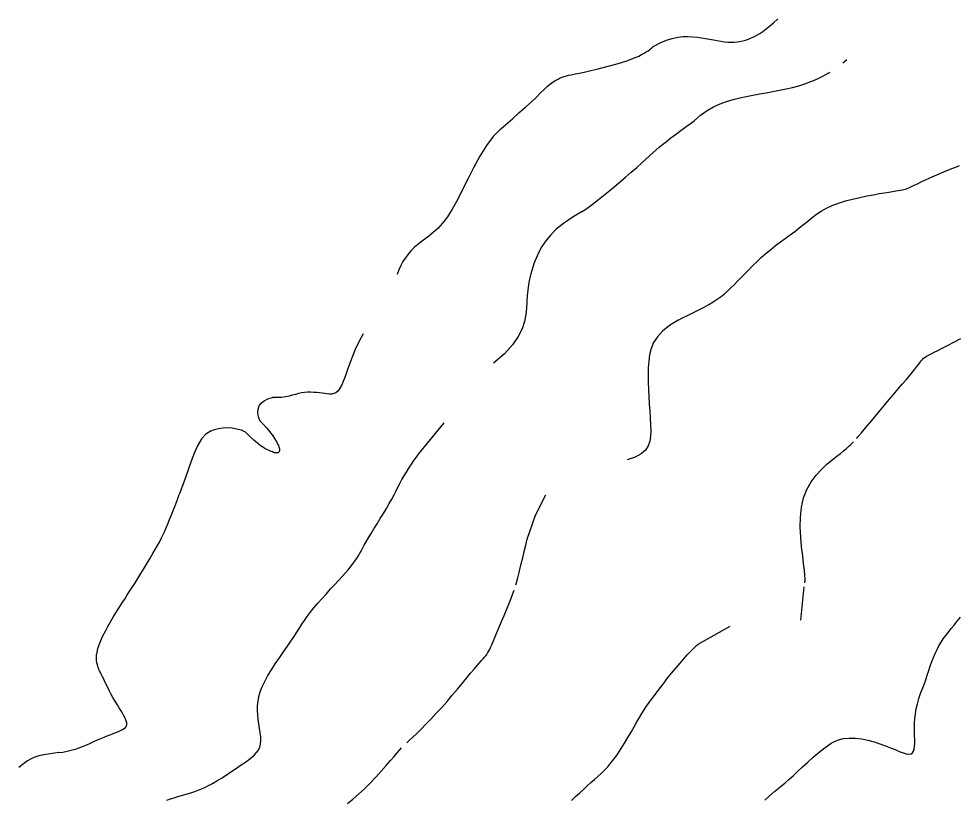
# Model space of a CAD drawing. Header units: millimetres. Extents: x 2235526 to 2245569, y 371981 to 382303.
# Drawn here: x 2242948.3 to 2243264.9, y 381855.8 to 382119.2 of the extents above; entities that cross this region are included whole.
import ezdxf

# ---------------------------------------------------------------- set-up
doc = ezdxf.new("R2010")
doc.units = ezdxf.units.MM
doc.linetypes.add('CONTI', pattern=[0])
for name, color, linetype, transparency in [('141', 10, 'CONTI', 0.7), ('143', 10, 'CONTI', 0.7), ('145', 10, 'CONTI', 0.7), ('147', 10, 'CONTI', 0.7), ('149', 10, 'CONTI', 0.7)]:
    doc.layers.add(name, color=color, linetype=linetype, transparency=transparency)

msp = doc.modelspace()

# ---------------------------------------------------------------- linework, layer by layer
at = {"layer": '141'}
for points in [[(2243162.3, 382109.81), (2243164.61, 382111.04), (2243166.75, 382111.95), (2243168.75, 382112.59), (2243170.62, 382112.99), (2243172.38, 382113.19), (2243174.04, 382113.23), (2243175.62, 382113.15), (2243177.13, 382112.99), (2243178.59, 382112.79), (2243180, 382112.55), (2243181.36, 382112.31), (2243182.67, 382112.06), (2243183.94, 382111.82), (2243185.16, 382111.62), (2243186.33, 382111.45), (2243187.46, 382111.34), (2243188.54, 382111.3), (2243189.59, 382111.32), (2243190.6, 382111.4), (2243191.59, 382111.55), (2243192.55, 382111.76), (2243193.5, 382112.02), (2243194.43, 382112.34), (2243195.37, 382112.72), (2243196.3, 382113.14), (2243197.26, 382113.64), (2243198.25, 382114.23), (2243199.29, 382114.93), (2243200.4, 382115.76), (2243201.6, 382116.74), (2243202.9, 382117.88), (2243204.31, 382119.21)], [(2243122.85, 382092.69), (2243124.24, 382094.16), (2243125.5, 382095.39), (2243126.64, 382096.41), (2243127.67, 382097.25), (2243128.6, 382097.92), (2243129.45, 382098.46), (2243130.22, 382098.88), (2243130.95, 382099.23), (2243131.63, 382099.51), (2243132.31, 382099.75), (2243133, 382099.96), (2243133.76, 382100.15), (2243134.6, 382100.33), (2243135.56, 382100.51), (2243136.68, 382100.72), (2243137.99, 382100.95)], [(2243110.85, 382082.09), (2243108.35, 382079.52), (2243106.02, 382076.4), (2243103.84, 382072.88), (2243101.79, 382069.14), (2243099.85, 382065.31), (2243098.01, 382061.57), (2243096.24, 382058.06), (2243094.52, 382054.94), (2243092.85, 382052.33), (2243091.22, 382050.19), (2243089.64, 382048.45), (2243088.12, 382047.03), (2243086.66, 382045.84), (2243085.28, 382044.81), (2243083.97, 382043.88), (2243082.74, 382042.95), (2243081.61, 382041.96), (2243080.56, 382040.9), (2243079.59, 382039.77), (2243078.7, 382038.56), (2243077.89, 382037.26), (2243077.15, 382035.89), (2243076.48, 382034.42), (2243075.87, 382032.87)], [(2243064.4, 382012.89), (2243062.99, 382010.19), (2243061.79, 382007.56), (2243060.75, 382005.04), (2243059.86, 382002.67), (2243059.09, 382000.48), (2243058.39, 381998.52), (2243057.75, 381996.82), (2243057.14, 381995.41), (2243056.52, 381994.33), (2243055.89, 381993.54), (2243055.25, 381993), (2243054.58, 381992.68), (2243053.88, 381992.53), (2243053.14, 381992.5), (2243052.36, 381992.57), (2243051.53, 381992.68), (2243050.65, 381992.81), (2243049.72, 381992.94), (2243048.75, 381993.04), (2243047.75, 381993.12), (2243046.73, 381993.16), (2243045.7, 381993.15), (2243044.67, 381993.08), (2243043.65, 381992.93), (2243042.63, 381992.71), (2243041.61, 381992.43), (2243040.55, 381992.12), (2243039.43, 381991.83), (2243038.23, 381991.58), (2243036.91, 381991.4), (2243035.46, 381991.33), (2243033.84, 381991.4)], [(2243029.67, 381983.38), (2243029.11, 381984.87), (2243028.88, 381986.23), (2243028.97, 381987.45), (2243029.38, 381988.55), (2243030.08, 381989.49), (2243031.06, 381990.29), (2243032.32, 381990.93), (2243033.84, 381991.4)], [(2243029.67, 381983.38), (2243030.82, 381982.22), (2243031.79, 381981.19), (2243032.59, 381980.28), (2243033.24, 381979.47), (2243033.78, 381978.75), (2243034.22, 381978.1), (2243034.59, 381977.52), (2243034.9, 381976.98), (2243035.18, 381976.48), (2243035.43, 381976), (2243035.65, 381975.57), (2243035.84, 381975.16), (2243035.99, 381974.78), (2243036.1, 381974.43), (2243036.19, 381974.12), (2243036.23, 381973.83), (2243036.24, 381973.57), (2243036.21, 381973.34), (2243036.14, 381973.15), (2243036.05, 381972.98), (2243035.92, 381972.84), (2243035.76, 381972.74), (2243035.57, 381972.68), (2243035.35, 381972.65), (2243035.1, 381972.65), (2243034.83, 381972.69), (2243034.52, 381972.76), (2243034.19, 381972.87), (2243033.81, 381973.01), (2243033.4, 381973.18), (2243032.95, 381973.37), (2243032.46, 381973.6), (2243031.91, 381973.86), (2243031.3, 381974.19), (2243030.59, 381974.62), (2243029.75, 381975.2), (2243028.76, 381975.97), (2243027.59, 381976.97), (2243026.2, 381978.23), (2243024.59, 381979.8)], [(2243013.15, 381980.18), (2243011.38, 381979.01), (2243009.93, 381977.39), (2243008.68, 381975.33), (2243007.56, 381972.84), (2243006.47, 381969.92), (2243005.31, 381966.59), (2243003.99, 381962.84), (2243002.42, 381958.68)], [(2243013.15, 381980.18), (2243014.29, 381980.63), (2243015.64, 381980.96), (2243017.12, 381981.15), (2243018.68, 381981.21), (2243020.27, 381981.11), (2243021.82, 381980.85), (2243023.28, 381980.42), (2243024.59, 381979.8)], [(2242961.73, 381871.57), (2242958.9, 381871.14), (2242956.71, 381870.78), (2242955, 381870.41), (2242953.63, 381869.99), (2242952.42, 381869.44), (2242951.23, 381868.72), (2242949.89, 381867.76), (2242948.25, 381866.5)]]:
    msp.add_lwpolyline(points, dxfattribs=at)
at = {"layer": '141', "elevation": 141}
for points in [[(2243137.99, 382100.95), (2243139.5, 382101.3), (2243141.29, 382101.72), (2243143.3, 382102.2), (2243145.42, 382102.73), (2243147.58, 382103.29), (2243149.68, 382103.86), (2243151.64, 382104.45), (2243153.39, 382105.02), (2243154.92, 382105.58), (2243156.26, 382106.12), (2243157.42, 382106.64), (2243158.41, 382107.13), (2243159.26, 382107.59), (2243159.97, 382108.01), (2243160.56, 382108.39), (2243161.04, 382108.72), (2243161.43, 382109.02), (2243161.74, 382109.27), (2243161.98, 382109.49), (2243162.16, 382109.67), (2243162.3, 382109.81)], [(2243110.85, 382082.09), (2243112.45, 382083.45), (2243114.8, 382085.49), (2243117.1, 382087.52), (2243119.28, 382089.46), (2243121.22, 382091.21), (2243122.85, 382092.69)], [(2242961.73, 381871.57), (2242961.8, 381871.57), (2242963.16, 381871.73), (2242964.55, 381871.98), (2242965.96, 381872.32), (2242967.34, 381872.73), (2242968.67, 381873.18), (2242969.96, 381873.68), (2242971.22, 381874.2), (2242972.43, 381874.73), (2242973.61, 381875.27), (2242974.77, 381875.79), (2242975.9, 381876.29), (2242977.01, 381876.75), (2242978.09, 381877.18), (2242979.12, 381877.58), (2242980.1, 381877.95), (2242981.02, 381878.31), (2242981.87, 381878.64), (2242982.63, 381878.97), (2242983.29, 381879.29), (2242983.84, 381879.63), (2242984.27, 381880), (2242984.57, 381880.43), (2242984.71, 381880.94), (2242984.7, 381881.56), (2242984.51, 381882.3), (2242984.14, 381883.18), (2242983.62, 381884.18), (2242982.98, 381885.28), (2242982.27, 381886.45), (2242981.51, 381887.67), (2242980.74, 381888.91), (2242980.01, 381890.15), (2242979.33, 381891.37), (2242978.72, 381892.54), (2242978.16, 381893.67), (2242977.66, 381894.72), (2242977.21, 381895.7), (2242976.8, 381896.59), (2242976.43, 381897.37), (2242976.1, 381898.04), (2242975.81, 381898.61), (2242975.54, 381899.13), (2242975.31, 381899.62), (2242975.1, 381900.11), (2242974.92, 381900.62), (2242974.76, 381901.19), (2242974.62, 381901.84), (2242974.52, 381902.58), (2242974.49, 381903.42), (2242974.53, 381904.37), (2242974.68, 381905.43), (2242974.96, 381906.62), (2242975.38, 381907.93), (2242975.95, 381909.38), (2242976.66, 381910.92), (2242977.46, 381912.52), (2242978.33, 381914.14), (2242979.23, 381915.72), (2242980.13, 381917.25), (2242980.99, 381918.66), (2242981.79, 381919.95), (2242982.54, 381921.13), (2242983.27, 381922.25), (2242983.99, 381923.37), (2242984.75, 381924.52), (2242985.55, 381925.75), (2242986.42, 381927.11), (2242987.38, 381928.63), (2242988.4, 381930.27), (2242989.47, 381931.99), (2242990.54, 381933.74), (2242991.58, 381935.47), (2242992.58, 381937.13), (2242993.5, 381938.69), (2242994.31, 381940.09), (2242995.03, 381941.38), (2242995.68, 381942.58), (2242996.28, 381943.74), (2242996.85, 381944.9), (2242997.41, 381946.09), (2242997.97, 381947.36), (2242998.56, 381948.74), (2242999.16, 381950.22), (2242999.79, 381951.8), (2243000.44, 381953.44), (2243001.09, 381955.15), (2243001.76, 381956.91), (2243002.42, 381958.68)]]:
    msp.add_lwpolyline(points, dxfattribs=at)
at = {"layer": '143'}
for points in [[(2243226.28, 382104.32), (2243227.67, 382105.47)], [(2243176.12, 382084.72), (2243178.32, 382086.64), (2243180.51, 382088.22), (2243182.7, 382089.5), (2243184.89, 382090.53), (2243187.09, 382091.34), (2243189.29, 382091.99), (2243191.5, 382092.52), (2243193.72, 382092.98), (2243195.97, 382093.41), (2243198.22, 382093.82), (2243200.47, 382094.23), (2243202.71, 382094.64), (2243204.94, 382095.08), (2243207.14, 382095.55), (2243209.31, 382096.06), (2243211.43, 382096.63), (2243213.5, 382097.27), (2243215.54, 382098), (2243217.55, 382098.84), (2243219.54, 382099.81), (2243221.54, 382100.94), (2243221.95, 382101.2)], [(2243138.38, 382054.12), (2243134.92, 382052.11), (2243132.02, 382050.12), (2243129.62, 382048.15), (2243127.65, 382046.19), (2243126.06, 382044.26), (2243124.77, 382042.36), (2243123.74, 382040.48), (2243122.88, 382038.62), (2243122.16, 382036.79), (2243121.55, 382034.98), (2243121.04, 382033.16), (2243120.62, 382031.33), (2243120.28, 382029.48), (2243120.02, 382027.59), (2243119.83, 382025.65), (2243119.68, 382023.64), (2243119.56, 382021.55), (2243119.35, 382019.37), (2243118.91, 382017.06), (2243118.1, 382014.61), (2243116.78, 382011.99), (2243114.83, 382009.18), (2243112.09, 382006.17), (2243108.43, 382002.92)]]:
    msp.add_lwpolyline(points, dxfattribs=at)
at = {"layer": '143', "elevation": 143}
for points in [[(2243138.38, 382054.12), (2243139.58, 382054.97), (2243141.7, 382056.51), (2243143.89, 382058.18), (2243146.13, 382059.96), (2243148.4, 382061.82), (2243150.64, 382063.71), (2243152.81, 382065.58), (2243154.86, 382067.38), (2243156.74, 382069.06), (2243158.42, 382070.56), (2243159.86, 382071.86), (2243161.11, 382073), (2243162.23, 382074.01), (2243163.29, 382074.94), (2243164.36, 382075.86), (2243165.5, 382076.81), (2243166.77, 382077.83), (2243168.23, 382078.97), (2243169.85, 382080.2), (2243171.59, 382081.49), (2243173.4, 382082.81), (2243175.25, 382084.12), (2243176.12, 382084.72)], [(2242998.18, 381855.45), (2242999.41, 381855.89), (2243000.66, 381856.3), (2243001.9, 381856.69), (2243003.13, 381857.06), (2243004.33, 381857.41), (2243005.49, 381857.76), (2243006.6, 381858.1), (2243007.69, 381858.45), (2243008.77, 381858.84), (2243009.87, 381859.28), (2243011.03, 381859.8), (2243012.26, 381860.41), (2243013.6, 381861.14), (2243015.07, 381861.99), (2243016.62, 381862.94), (2243018.23, 381863.96), (2243019.84, 381865.02), (2243021.43, 381866.09), (2243022.95, 381867.13), (2243024.36, 381868.11), (2243025.63, 381869.01), (2243026.74, 381869.86), (2243027.69, 381870.68), (2243028.48, 381871.51), (2243029.1, 381872.38), (2243029.55, 381873.33), (2243029.82, 381874.38), (2243029.91, 381875.56), (2243029.87, 381876.85), (2243029.72, 381878.24), (2243029.5, 381879.7), (2243029.27, 381881.21), (2243029.04, 381882.74), (2243028.87, 381884.27), (2243028.79, 381885.79), (2243028.81, 381887.31), (2243028.97, 381888.85), (2243029.27, 381890.42), (2243029.73, 381892.06), (2243030.38, 381893.77), (2243031.22, 381895.58), (2243032.28, 381897.5), (2243033.49, 381899.49), (2243034.81, 381901.52), (2243036.19, 381903.55), (2243037.56, 381905.52), (2243038.87, 381907.4), (2243040.07, 381909.15), (2243041.13, 381910.73), (2243042.06, 381912.19), (2243042.92, 381913.55), (2243043.76, 381914.85), (2243044.63, 381916.15), (2243045.56, 381917.48), (2243046.62, 381918.87), (2243047.83, 381920.36), (2243049.16, 381921.93), (2243050.57, 381923.54), (2243052.03, 381925.16), (2243053.48, 381926.75), (2243054.88, 381928.27), (2243056.19, 381929.7), (2243057.38, 381931), (2243058.44, 381932.19), (2243059.39, 381933.27), (2243060.23, 381934.28), (2243060.98, 381935.21), (2243061.65, 381936.1), (2243062.24, 381936.95), (2243062.77, 381937.78), (2243063.26, 381938.63), (2243063.75, 381939.51), (2243064.26, 381940.46), (2243064.83, 381941.5), (2243065.47, 381942.66), (2243066.23, 381943.97), (2243067.11, 381945.44), (2243068.1, 381947.05), (2243069.15, 381948.75), (2243070.23, 381950.49), (2243071.3, 381952.24), (2243072.33, 381953.95), (2243073.27, 381955.58), (2243074.11, 381957.09), (2243074.86, 381958.51), (2243075.55, 381959.85), (2243076.2, 381961.13), (2243076.85, 381962.39), (2243077.52, 381963.65), (2243078.25, 381964.92), (2243079.05, 381966.23), (2243079.89, 381967.56), (2243080.76, 381968.85), (2243081.6, 381970.08), (2243082.4, 381971.21), (2243083.11, 381972.21), (2243091.79, 381982.82)]]:
    msp.add_lwpolyline(points, dxfattribs=at)
at = {"layer": '145', "elevation": 145}
for points in [[(2243170.71, 382017.5), (2243172.25, 382018.28), (2243174.11, 382019.2), (2243175.94, 382020.1), (2243177.73, 382021), (2243179.45, 382021.9), (2243181.07, 382022.78), (2243182.58, 382023.67), (2243183.94, 382024.56), (2243185.19, 382025.45), (2243186.35, 382026.38), (2243187.46, 382027.34), (2243188.55, 382028.35), (2243189.64, 382029.43), (2243190.77, 382030.59), (2243191.96, 382031.84), (2243193.22, 382033.15), (2243194.54, 382034.52), (2243195.92, 382035.92), (2243197.36, 382037.32), (2243198.85, 382038.71), (2243200.4, 382040.07), (2243201.99, 382041.38), (2243203.62, 382042.64), (2243205.26, 382043.87), (2243206.89, 382045.07), (2243208.51, 382046.25), (2243210.08, 382047.42), (2243211.6, 382048.6), (2243213.05, 382049.77), (2243214.48, 382050.95), (2243215.91, 382052.1), (2243217.41, 382053.22), (2243219.01, 382054.28), (2243220.75, 382055.27), (2243222.69, 382056.19), (2243224.85, 382057.01), (2243227.17, 382057.73), (2243229.58, 382058.37), (2243232, 382058.93), (2243234.36, 382059.41), (2243236.59, 382059.83), (2243238.6, 382060.18), (2243240.34, 382060.48), (2243241.82, 382060.73), (2243243.07, 382060.93), (2243244.12, 382061.1), (2243244.99, 382061.25), (2243245.71, 382061.37), (2243246.31, 382061.48), (2243246.82, 382061.59), (2243247.28, 382061.71), (2243247.73, 382061.86), (2243248.22, 382062.04), (2243248.8, 382062.29), (2243249.51, 382062.62), (2243250.4, 382063.03), (2243251.49, 382063.55), (2243252.76, 382064.15), (2243254.16, 382064.8), (2243255.66, 382065.49), (2243257.21, 382066.19), (2243258.76, 382066.88), (2243260.28, 382067.52), (2243261.72, 382068.11), (2243263.1, 382068.65), (2243264.41, 382069.15), (2243265.66, 382069.64)], [(2243115.92, 381928.12), (2243116.26, 381929.27), (2243116.6, 381930.48), (2243116.94, 381931.81), (2243117.32, 381933.3), (2243117.78, 381935.2), (2243118.28, 381937.28), (2243118.79, 381939.44), (2243119.29, 381941.58), (2243119.77, 381943.62), (2243122.62, 381951.71), (2243126.09, 381958.49)], [(2243079.23, 381874.86), (2243079.64, 381875.25), (2243080.09, 381875.68), (2243081.2, 381876.74), (2243082.52, 381878.02), (2243084, 381879.49), (2243085.62, 381881.13), (2243087.34, 381882.9), (2243089.13, 381884.79), (2243090.94, 381886.77), (2243092.75, 381888.81), (2243094.52, 381890.87), (2243096.23, 381892.89), (2243097.85, 381894.84), (2243099.36, 381896.66), (2243100.72, 381898.3), (2243101.91, 381899.72), (2243102.9, 381900.88), (2243103.73, 381901.82), (2243104.4, 381902.57), (2243104.95, 381903.18), (2243105.41, 381903.69), (2243105.79, 381904.15), (2243106.13, 381904.59), (2243106.44, 381905.07), (2243106.75, 381905.6), (2243107.07, 381906.24), (2243107.43, 381907), (2243107.85, 381907.93), (2243108.34, 381909.06), (2243108.91, 381910.42), (2243109.59, 381912.03), (2243110.35, 381913.83), (2243111.16, 381915.76), (2243111.98, 381917.75), (2243112.79, 381919.72), (2243113.55, 381921.61), (2243114.23, 381923.35), (2243114.84, 381924.93), (2243115.35, 381926.36)], [(2243059.12, 381854.35), (2243061, 381855.82), (2243062.93, 381857.46), (2243064.89, 381859.29), (2243066.83, 381861.25), (2243068.72, 381863.26), (2243070.52, 381865.24), (2243072.17, 381867.12), (2243073.63, 381868.82), (2243074.87, 381870.25), (2243075.92, 381871.46), (2243076.74, 381872.37), (2243077.42, 381873.1)]]:
    msp.add_lwpolyline(points, dxfattribs=at)
at = {"layer": '145'}
msp.add_lwpolyline([(2243170.71, 382017.5), (2243167.76, 382015.67), (2243165.45, 382013.8), (2243163.71, 382011.89), (2243162.45, 382009.93), (2243161.6, 382007.91), (2243161.07, 382005.82), (2243160.78, 382003.64), (2243160.65, 382001.38), (2243160.61, 381999.02), (2243160.64, 381996.59), (2243160.73, 381994.12), (2243160.85, 381991.64), (2243160.99, 381989.19), (2243161.14, 381986.79), (2243161.29, 381984.48), (2243161.42, 381982.29), (2243161.5, 381980.24), (2243161.45, 381978.34), (2243161.19, 381976.6), (2243160.63, 381975.02), (2243159.68, 381973.6), (2243158.24, 381972.35), (2243156.23, 381971.27), (2243153.56, 381970.37)], dxfattribs=at)
at = {"layer": '147', "elevation": 147}
for points in [[(2243230.92, 381977.58), (2243231.13, 381977.82), (2243231.35, 381978.06), (2243232.58, 381979.48), (2243233.97, 381981.11), (2243235.48, 381982.9), (2243237.07, 381984.8), (2243238.71, 381986.77), (2243240.35, 381988.74), (2243241.97, 381990.67), (2243243.52, 381992.51), (2243244.98, 381994.25), (2243246.36, 381995.88), (2243247.62, 381997.37), (2243248.76, 381998.73), (2243249.76, 381999.95), (2243250.61, 382001), (2243251.31, 382001.89), (2243251.88, 382002.64), (2243252.35, 382003.26), (2243252.76, 382003.78), (2243253.16, 382004.22), (2243253.56, 382004.62), (2243254.02, 382004.98), (2243254.56, 382005.33), (2243255.23, 382005.7), (2243256.05, 382006.13), (2243257.06, 382006.64), (2243258.29, 382007.25), (2243259.79, 382008.01), (2243261.59, 382008.93), (2243263.7, 382010.04), (2243266.07, 382011.32)], [(2243213.44, 381928.79), (2243213.58, 381930.03), (2243213.49, 381931.37), (2243213.33, 381933.13), (2243213.07, 381935.36), (2243212.75, 381937.96), (2243212.4, 381940.94), (2243212.1, 381944.19), (2243211.94, 381947.58), (2243211.99, 381951), (2243212.32, 381954.34), (2243213.02, 381957.48), (2243214.13, 381960.33), (2243215.58, 381962.87), (2243217.26, 381965.13), (2243219.07, 381967.12), (2243220.91, 381968.84), (2243222.67, 381970.32), (2243224.25, 381971.57), (2243225.47, 381972.52), (2243226.51, 381973.35), (2243227.41, 381974.09), (2243228.23, 381974.81), (2243229.02, 381975.57), (2243229.84, 381976.4)], [(2243212.08, 381916.26), (2243213.3, 381927.48)], [(2243134.79, 381855.41), (2243136.11, 381856.66), (2243137.43, 381857.89), (2243138.74, 381859.1), (2243140.01, 381860.27), (2243141.25, 381861.39), (2243142.45, 381862.44), (2243143.6, 381863.47), (2243144.73, 381864.5), (2243145.85, 381865.58), (2243146.95, 381866.75), (2243148.06, 381868.03), (2243149.18, 381869.47), (2243150.33, 381871.09), (2243151.48, 381872.86), (2243152.62, 381874.7), (2243153.74, 381876.59), (2243154.82, 381878.45), (2243155.84, 381880.23), (2243156.79, 381881.88), (2243157.66, 381883.37), (2243158.48, 381884.72), (2243159.28, 381885.99), (2243160.1, 381887.23), (2243160.97, 381888.49), (2243161.94, 381889.83), (2243163.03, 381891.3), (2243164.27, 381892.92), (2243165.64, 381894.67), (2243167.07, 381896.49), (2243168.53, 381898.3), (2243169.98, 381900.07), (2243171.36, 381901.72), (2243172.64, 381903.21), (2243173.78, 381904.47), (2243174.77, 381905.54), (2243175.63, 381906.41), (2243176.36, 381907.12), (2243176.97, 381907.69), (2243177.47, 381908.13), (2243188.3, 381914.16)]]:
    msp.add_lwpolyline(points, dxfattribs=at)
at = {"layer": '149', "elevation": 149}
for points in [[(2243252.62, 381891.78), (2243253.11, 381892.86), (2243253.73, 381894.46), (2243254.27, 381896.07), (2243254.79, 381897.67), (2243255.3, 381899.23), (2243255.81, 381900.75), (2243256.34, 381902.23), (2243256.89, 381903.66), (2243257.46, 381905.03), (2243258.08, 381906.34), (2243258.73, 381907.6), (2243259.44, 381908.79), (2243260.2, 381909.94), (2243261.02, 381911.07), (2243261.9, 381912.21), (2243262.83, 381913.37), (2243263.82, 381914.58), (2243264.88, 381915.86), (2243266, 381917.24)], [(2243200.03, 381855.49), (2243201.18, 381856.58), (2243202.28, 381857.57), (2243203.37, 381858.49), (2243204.47, 381859.39), (2243205.61, 381860.32), (2243206.8, 381861.31), (2243208.09, 381862.41), (2243209.49, 381863.67), (2243211.03, 381865.1), (2243212.69, 381866.68), (2243214.47, 381868.35), (2243216.33, 381870.04), (2243218.28, 381871.71), (2243220.29, 381873.29), (2243222.34, 381874.73), (2243222.76, 381874.98)]]:
    msp.add_lwpolyline(points, dxfattribs=at)
at = {"layer": '149'}
msp.add_lwpolyline([(2243222.76, 381874.98), (2243224.53, 381875.78), (2243226.45, 381876.26), (2243228.47, 381876.45), (2243230.55, 381876.39), (2243232.67, 381876.14), (2243234.77, 381875.72), (2243236.83, 381875.17), (2243238.8, 381874.54), (2243240.65, 381873.86), (2243242.36, 381873.18), (2243243.93, 381872.53), (2243245.35, 381871.95), (2243246.6, 381871.47), (2243247.69, 381871.14), (2243248.59, 381871), (2243249.31, 381871.08), (2243249.84, 381871.4), (2243250.19, 381871.96), (2243250.41, 381872.72), (2243250.52, 381873.66), (2243250.55, 381874.75), (2243250.53, 381875.96), (2243250.48, 381877.26), (2243250.44, 381878.63), (2243250.44, 381880.04), (2243250.48, 381881.5), (2243250.6, 381883.02), (2243250.79, 381884.6), (2243251.07, 381886.26), (2243251.46, 381888), (2243251.97, 381889.84), (2243252.62, 381891.78)], dxfattribs=at)

doc.saveas('drawing.dxf')
